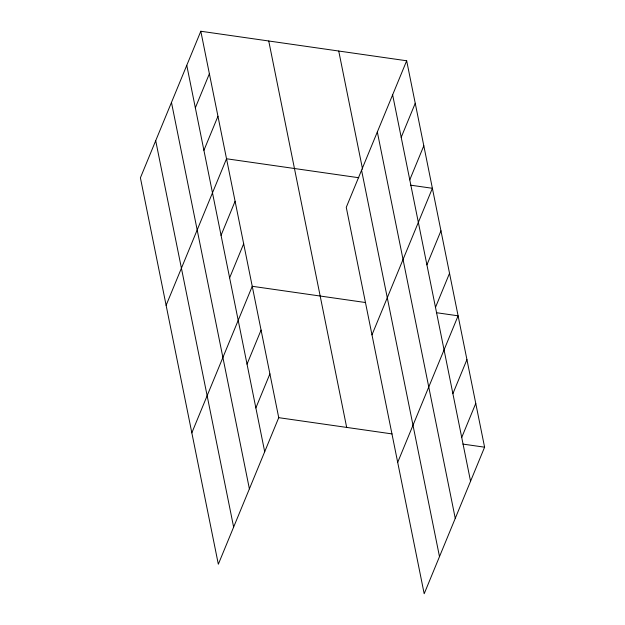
<?xml version="1.0" encoding="UTF-8"?>
<svg xmlns="http://www.w3.org/2000/svg" width="625" height="625" viewBox="0 0 625 625"><rect width="100%" height="100%" fill="white"/><g stroke="black" fill="none" stroke-linecap="round" stroke-linejoin="round"><path stroke-width="0.94" d="M200.813 31.25L140.406 177.805L218.328 564.227L278.734 417.672L200.813 31.25L406.672 60.773L484.594 447.195L424.188 593.75L346.266 207.328L406.672 60.773M195.344 107.82L209.383 73.758M203.914 150.328L217.953 116.266M166.117 305.328L226.523 158.766L358.773 177.734M221.055 235.336L235.094 201.273M229.625 277.844L243.672 243.781M191.836 432.844L252.242 286.289L365.578 302.539M247.031 364.148L261.07 330.086M255.859 407.938L269.906 373.875M401.203 137.344L415.242 103.281M409.773 179.852L423.812 145.789M371.984 334.852L432.391 188.289L410.687 185.18M426.922 264.859L440.961 230.797M435.492 307.367L449.531 273.305M397.695 462.367L458.102 315.812L436.398 312.695M452.891 393.672L466.937 359.609M461.727 437.461L475.766 403.398M278.734 417.672L392.07 433.922M462.898 444.086L484.594 447.195M392.633 94.836L470.555 481.258M377.328 131.961L455.258 518.383M338.734 51.031L362.547 169.102M361.562 170.203L439.492 556.625M268.742 40.992L346.672 427.414M186.766 65.312L264.695 451.734M171.469 102.438L249.391 488.859M155.703 140.68L233.633 527.102"/></g></svg>
